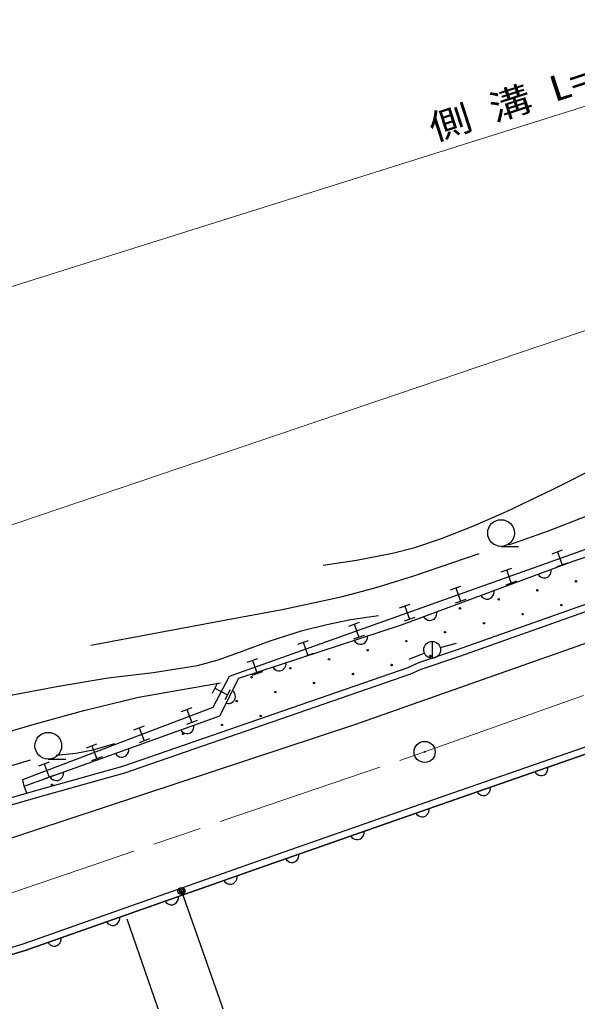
# Model space of a CAD drawing. Units: millimetres, scale not verified. Extents: x 40000 to 680000, y 20000 to 380000.
# Drawn here: x 332046 to 371732, y 241448 to 311326 of the extents above; entities that cross this region are included whole.
import ezdxf
from ezdxf.enums import TextEntityAlignment as Align

# ---------------------------------------------------------------- set-up
doc = ezdxf.new("R2010")
doc.units = ezdxf.units.MM
doc.header["$LTSCALE"] = 1000
doc.linetypes.add('CHAIN', pattern=[18.5, 12, -1.5, 3.5, -1.5])
for name, color, linetype, lineweight in [('M-BGD', 7, 'Continuous', 25), ('M-BMK', 2, 'CHAIN', 13), ('M-BMK-SRVR', 3, 'Continuous', 25), ('M-STR-HTXT', 7, 'Continuous', 13), ('M-STR-STRC', 7, 'Continuous', 25)]:
    doc.layers.add(name, color=color, linetype=linetype, lineweight=lineweight)
doc.styles.add('ＭＳ ゴシック', font='')
doc.styles.get('ＭＳ ゴシック').set_extended_font_data('MS Gothic')

msp = doc.modelspace()

# ---------------------------------------------------------------- linework, layer by layer
at = {"layer": 'M-BGD'}
for p, q in [((355899, 261160), (417853, 283021)), ((346968, 264604), (383135, 277483)), ((371441, 272773), (382923, 276748)), ((366303, 273834), (367553, 273834)), ((369932, 273312), (370685, 273581)), ((370309, 273446), (370644, 272504)), ((359227, 268237), (371441, 272773)), ((371021, 272639), (370267, 272370)), ((363205, 266499), (379081, 272116)), ((363205, 266499), (379081, 272116)), ((366315, 272024), (367069, 272293)), ((366692, 272159), (367027, 271217)), ((368936, 271843), (369015, 271744)), ((369798, 271821), (369856, 271950)), ((369856, 271950), (369878, 272065)), ((369878, 272065), (369874, 272191)), ((363368, 266026), (379249, 271645)), ((367404, 271351), (366650, 271082)), ((369015, 271744), (369107, 271671)), ((369107, 271671), (369235, 271613)), ((369235, 271613), (369350, 271591)), ((369350, 271591), (369476, 271595)), ((369476, 271595), (369626, 271651)), ((369626, 271651), (369725, 271730)), ((369725, 271730), (369798, 271821)), ((362698, 270737), (363452, 271005)), ((363075, 270871), (363411, 269929)), ((365726, 270309), (365785, 270438)), ((365785, 270438), (365807, 270553)), ((365807, 270553), (365802, 270679)), ((363787, 270063), (363034, 269795)), ((364865, 270331), (364944, 270232)), ((364944, 270232), (365035, 270160)), ((365035, 270160), (365164, 270101)), ((365164, 270101), (365278, 270079)), ((365278, 270079), (365405, 270083)), ((365405, 270083), (365555, 270139)), ((365555, 270139), (365653, 270218)), ((365653, 270218), (365726, 270309)), ((359082, 269449), (359835, 269717)), ((359458, 269583), (359794, 268641)), ((361714, 268926), (361735, 269041)), ((361735, 269041), (361731, 269167)), ((355465, 268161), (356219, 268429)), ((360171, 268775), (359417, 268507)), ((360794, 268819), (360873, 268721)), ((360873, 268721), (360964, 268648)), ((360964, 268648), (361092, 268589)), ((361092, 268589), (361207, 268567)), ((361207, 268567), (361333, 268572)), ((361333, 268572), (361483, 268627)), ((361483, 268627), (361582, 268707)), ((361582, 268707), (361655, 268798)), ((361655, 268798), (361714, 268926)), ((347645, 264462), (359227, 268237)), ((355842, 268295), (356177, 267353)), ((351848, 266873), (352602, 267141)), ((352225, 267007), (352560, 266065)), ((356554, 267487), (355800, 267219)), ((355856, 267139), (355931, 267037)), ((355931, 267037), (356019, 266960)), ((356019, 266960), (356145, 266896)), ((356537, 266919), (356639, 266994)), ((356639, 266994), (356716, 267082)), ((356716, 267082), (356780, 267208)), ((356780, 267208), (356806, 267322)), ((356806, 267322), (356807, 267448)), ((361399, 267068), (361399, 265868)), ((361976, 266630), (363132, 266955)), ((356145, 266896), (356259, 266870)), ((356259, 266870), (356385, 266869)), ((356385, 266869), (356537, 266919)), ((360442, 265562), (363205, 266499)), ((360442, 265562), (363205, 266499)), ((348232, 265585), (348985, 265853)), ((348608, 265719), (348944, 264777)), ((351015, 265435), (351016, 265561)), ((352937, 266199), (352184, 265931)), ((359700, 265215), (360442, 265562)), ((359700, 265215), (360442, 265562)), ((360845, 266236), (359738, 265773)), ((360629, 265098), (363368, 266026)), ((339391, 258197), (359700, 265215)), ((339391, 258197), (359700, 265215)), ((349321, 264911), (348567, 264643)), ((350065, 265251), (350140, 265149)), ((350140, 265149), (350228, 265073)), ((350228, 265073), (350354, 265009)), ((350354, 265009), (350468, 264983)), ((350468, 264983), (350595, 264982)), ((350595, 264982), (350747, 265032)), ((350747, 265032), (350848, 265107)), ((350848, 265107), (350925, 265195)), ((350925, 265195), (350989, 265321)), ((350989, 265321), (351015, 265435)), ((359888, 264751), (360629, 265098)), ((339540, 257719), (359888, 264751)), ((345807, 262399), (346968, 264604)), ((346299, 261769), (347645, 264462)), ((345759, 263380), (346131, 264088)), ((345945, 263734), (346830, 263269)), ((347016, 263623), (346643, 262915)), ((347285, 263474), (347195, 263563)), ((347347, 263375), (347285, 263474)), ((347124, 262704), (347222, 262767)), ((347222, 262767), (347312, 262856)), ((347312, 262856), (347383, 263000)), ((347392, 263241), (347347, 263375)), ((347383, 263000), (347401, 263125)), ((347401, 263125), (347392, 263241)), ((362867, 256288), (383324, 263392)), ((383489, 262920), (363032, 255816)), ((363032, 255816), (383489, 262920)), ((332283, 257233), (345807, 262399)), ((343564, 262077), (344312, 262363)), ((343938, 262220), (344295, 261286)), ((346748, 262669), (346873, 262651)), ((346873, 262651), (346990, 262660)), ((346990, 262660), (347124, 262704)), ((332368, 256754), (346299, 261769)), ((344668, 261429), (343921, 261143)), ((323323, 250412), (355899, 261160)), ((340183, 260786), (340931, 261071)), ((340557, 260929), (340914, 259994)), ((343506, 260764), (343585, 260665)), ((343585, 260665), (343675, 260591)), ((344294, 260644), (344367, 260734)), ((344367, 260734), (344428, 260862)), ((344428, 260862), (344450, 260976)), ((344450, 260976), (344447, 261103)), ((341287, 260137), (340540, 259852)), ((343675, 260591), (343803, 260531)), ((343803, 260531), (343917, 260508)), ((343917, 260508), (344044, 260511)), ((344044, 260511), (344194, 260565)), ((344194, 260565), (344294, 260644)), ((336802, 259494), (337550, 259780)), ((337176, 259637), (337533, 258703)), ((339784, 259190), (339807, 259305)), ((339807, 259305), (339804, 259431)), ((334086, 258695), (335336, 258695)), ((337907, 258846), (337159, 258560)), ((338863, 259092), (338941, 258993)), ((338941, 258993), (339032, 258919)), ((339032, 258919), (339160, 258859)), ((339160, 258859), (339274, 258837)), ((339274, 258837), (339400, 258840)), ((339400, 258840), (339551, 258894)), ((339551, 258894), (339650, 258972)), ((339650, 258972), (339724, 259062)), ((339724, 259062), (339784, 259190)), ((333193, 256459), (339391, 258197)), ((333193, 256459), (339391, 258197)), ((333421, 258203), (334169, 258489)), ((333795, 258346), (334152, 257412)), ((369558, 257743), (369619, 257871)), ((369619, 257871), (369643, 257985)), ((369643, 257985), (369641, 258111)), ((332368, 256754), (332283, 257233)), ((333329, 255978), (339540, 257719)), ((334526, 257554), (333778, 257269)), ((334220, 257421), (334298, 257321)), ((334298, 257321), (334388, 257248)), ((334388, 257248), (334516, 257187)), ((334516, 257187), (334631, 257165)), ((334631, 257165), (334757, 257168)), ((334757, 257168), (334908, 257222)), ((334908, 257222), (335007, 257300)), ((335007, 257300), (335081, 257391)), ((335081, 257391), (335141, 257519)), ((335141, 257519), (335163, 257633)), ((335163, 257633), (335160, 257760)), ((368697, 257783), (368774, 257683)), ((368774, 257683), (368863, 257608)), ((368863, 257608), (368991, 257547)), ((368991, 257547), (369105, 257523)), ((369105, 257523), (369231, 257524)), ((369231, 257524), (369383, 257577)), ((369383, 257577), (369483, 257654)), ((369483, 257654), (369558, 257743)), ((323325, 253615), (333193, 256459)), ((323325, 253615), (333193, 256459)), ((332546, 256272), (332368, 256754)), ((365528, 256450), (365552, 256564)), ((365552, 256564), (365550, 256691)), ((323462, 253134), (333329, 255978)), ((348967, 251423), (362867, 256288)), ((363032, 255816), (349133, 250952)), ((349133, 250952), (363032, 255816)), ((364605, 256363), (364683, 256262)), ((364683, 256262), (364772, 256187)), ((364772, 256187), (364899, 256126)), ((364899, 256126), (365013, 256102)), ((365013, 256102), (365140, 256104)), ((365140, 256104), (365291, 256156)), ((365291, 256156), (365391, 256233)), ((365391, 256233), (365466, 256323)), ((365466, 256323), (365528, 256450)), ((361189, 255044), (361187, 255171)), ((360243, 254840), (360321, 254740)), ((360321, 254740), (360411, 254666)), ((360411, 254666), (360538, 254604)), ((360538, 254604), (360652, 254581)), ((360652, 254581), (360779, 254583)), ((360779, 254583), (360930, 254635)), ((360930, 254635), (361030, 254713)), ((361030, 254713), (361104, 254802)), ((361104, 254802), (361166, 254930)), ((361166, 254930), (361189, 255044)), ((355610, 253219), (355688, 253119)), ((355688, 253119), (355777, 253044)), ((355777, 253044), (355905, 252983)), ((355905, 252983), (356019, 252959)), ((356146, 252961), (356297, 253014)), ((356297, 253014), (356397, 253091)), ((356397, 253091), (356471, 253181)), ((356471, 253181), (356533, 253308)), ((356533, 253308), (356556, 253423)), ((356556, 253423), (356554, 253549)), ((356019, 252959), (356146, 252961)), ((350977, 251597), (351055, 251497)), ((351838, 251559), (351899, 251687)), ((351899, 251687), (351923, 251801)), ((351923, 251801), (351921, 251928)), ((332289, 245550), (348967, 251423)), ((349133, 250952), (332445, 245075)), ((332445, 245075), (349133, 250952)), ((351055, 251497), (351144, 251423)), ((351144, 251423), (351272, 251361)), ((351272, 251361), (351386, 251338)), ((351386, 251338), (351512, 251340)), ((351512, 251340), (351663, 251392)), ((351663, 251392), (351763, 251470)), ((351763, 251470), (351838, 251559)), ((347497, 250142), (347520, 250257)), ((347520, 250257), (347518, 250383)), ((346575, 250051), (346653, 249951)), ((346653, 249951), (346742, 249877)), ((346742, 249877), (346870, 249816)), ((346870, 249816), (346984, 249792)), ((346984, 249792), (347111, 249794)), ((347111, 249794), (347262, 249847)), ((347262, 249847), (347362, 249925)), ((347362, 249925), (347436, 250015)), ((347436, 250015), (347497, 250142)), ((343325, 248673), (343349, 248787)), ((343349, 248787), (343347, 248914)), ((342403, 248582), (342481, 248482)), ((342481, 248482), (342571, 248407)), ((342571, 248407), (342698, 248346)), ((342698, 248346), (342812, 248323)), ((342812, 248323), (342939, 248325)), ((342939, 248325), (343090, 248378)), ((343090, 248378), (343190, 248456)), ((343190, 248456), (343264, 248546)), ((343264, 248546), (343325, 248673)), ((339177, 247318), (339175, 247445)), ((338231, 247113), (338309, 247013)), ((338309, 247013), (338399, 246938)), ((338399, 246938), (338526, 246877)), ((338526, 246877), (338641, 246854)), ((338641, 246854), (338767, 246856)), ((338767, 246856), (338918, 246909)), ((338918, 246909), (339018, 246987)), ((339018, 246987), (339092, 247076)), ((339092, 247076), (339153, 247204)), ((339153, 247204), (339177, 247318)), ((335005, 245849), (335003, 245976)), ((323610, 242887), (332289, 245550)), ((334060, 245643), (334137, 245543)), ((334137, 245543), (334227, 245469)), ((334227, 245469), (334355, 245408)), ((334355, 245408), (334469, 245385)), ((334469, 245385), (334595, 245387)), ((334595, 245387), (334746, 245440)), ((334746, 245440), (334846, 245517)), ((334846, 245517), (334921, 245607)), ((334921, 245607), (334982, 245735)), ((334982, 245735), (335005, 245849)), ((332445, 245075), (323742, 242404)), ((323742, 242404), (332445, 245075))]:
    msp.add_line(p, q, dxfattribs=at)
for points in [[(353642, 272502), (356023, 272852), (358574, 273341), (360166, 273759), (362063, 274384), (364302, 275263), (366690, 276320), (369960, 277870), (373344, 279594), (376336, 281242), (379610, 283172), (382228, 284764)], [(366847, 273953), (369684, 274938), (372479, 276025), (374359, 276879), (376495, 277975), (379426, 279642), (382330, 281413), (387452, 284691)], [(337109, 266804), (346740, 268608), (350716, 269350), (355019, 270266), (357417, 270905), (360091, 271731), (364751, 273334)], [(308154, 258928), (309024, 258413), (309838, 258057), (310611, 257884), (311414, 257822), (312709, 257852), (314307, 258014), (315483, 258228), (316761, 258570), (321255, 260255), (325630, 261775), (328526, 262558), (331529, 263261), (334805, 263890), (338357, 264466), (341538, 264856), (344697, 265345), (346179, 265762), (347689, 266295), (349875, 267101), (352165, 267834), (353907, 268284), (355620, 268620), (357590, 268914)], [(304039, 258182), (305264, 257492), (306434, 256949), (307381, 256637), (308555, 256370), (309967, 256152), (311562, 256020), (312784, 256016), (314381, 256134), (316165, 256395), (317932, 256761), (320826, 257527), (323696, 258391), (333071, 261180), (336610, 262152), (340496, 263103), (346338, 264132)], [(334650, 258972), (336046, 259112), (337267, 259340), (338829, 259808)], [(300458, 258059), (301240, 257146), (302062, 256340), (302861, 255733), (303724, 255215), (304634, 254789), (305767, 254392), (307130, 254058), (308457, 253836), (309853, 253686), (311449, 253627), (312850, 253692), (314441, 253879), (316017, 254165), (317730, 254585), (321376, 255651), (325154, 256645), (328462, 257436), (331791, 258341), (332817, 258640)]]:
    msp.add_lwpolyline(points, dxfattribs=at)
for centre, radius in [((366303, 274784), 950), ((371647, 271346), 50), ((368892, 270706), 50), ((366137, 270065), 50), ((363382, 269424), 50), ((367835, 269008), 50), ((370590, 269649), 50), ((365080, 268367), 50), ((362325, 267726), 50), ((359570, 267086), 50), ((361399, 266468), 600), ((356815, 266445), 50), ((354060, 265804), 50), ((361268, 266028), 50), ((351306, 265163), 50), ((358513, 265388), 50), ((348551, 264522), 50), ((353003, 264106), 50), ((355758, 264747), 50), ((350248, 263465), 50), ((347494, 262825), 50), ((349191, 261768), 50), ((346437, 261127), 50), ((334086, 259645), 950), ((343682, 260486), 50), ((334360, 256866), 50)]:
    msp.add_circle(centre, radius, dxfattribs=at)
at = {"layer": 'M-BMK'}
for p, q in [((360865, 259201), (455512, 292722)), ((328812, 248268), (360865, 259201))]:
    msp.add_line(p, q, dxfattribs=at)
at = {"layer": 'M-BMK-SRVR'}
for radius in [750, 30]:
    msp.add_circle((360865, 259201), radius, dxfattribs=at)
at = {"layer": 'M-STR-HTXT'}
for p, q in [((521065, 351957), (320921, 289015)), ((327192, 273920), (457688, 318124))]:
    msp.add_line(p, q, dxfattribs=at)
at = {"layer": 'M-STR-STRC'}
for p, q in [((343560, 249298), (347612, 237770)), ((339668, 247332), (347587, 224582))]:
    msp.add_line(p, q, dxfattribs=at)
for radius in [250, 150, 50]:
    msp.add_circle((343560, 249298), radius, dxfattribs=at)

# ---------------------------------------------------------------- texts
at = {"layer": 'M-STR-HTXT', "style": 'ＭＳ ゴシック', "width": 1.2}
msp.add_text('側 溝 L=454.0', height=1833, rotation=18, dxfattribs=at).set_placement((361711, 302136), align=Align.BOTTOM_LEFT)

doc.saveas('drawing.dxf')
